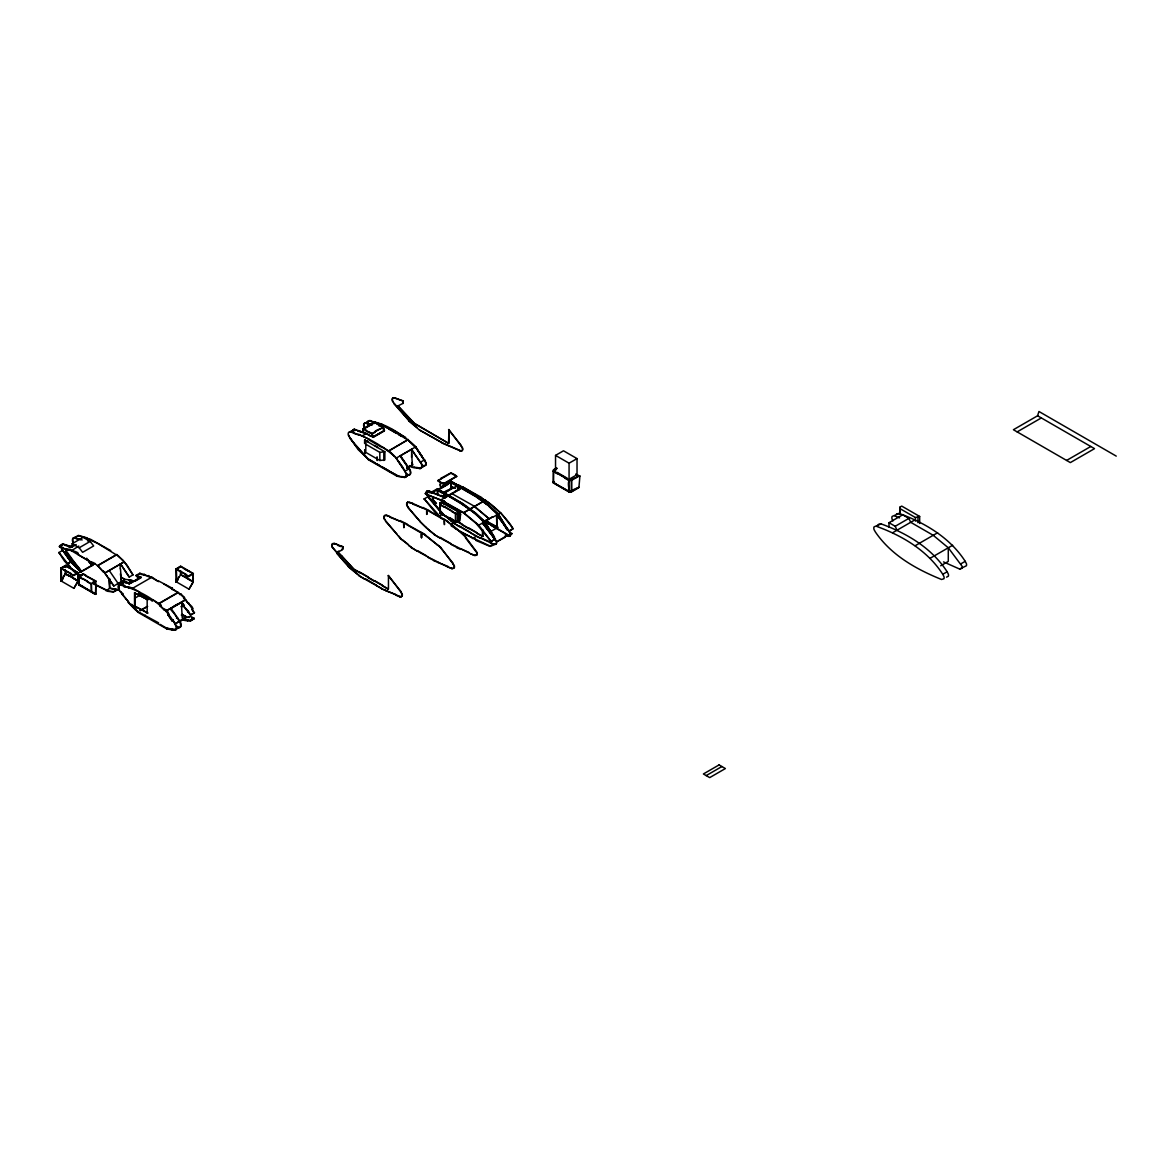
<?xml version="1.0" encoding="UTF-8"?>
<svg xmlns="http://www.w3.org/2000/svg" width="1175" height="1175" viewBox="0 0 1175 1175"><rect width="100%" height="100%" fill="white"/><g stroke="black" fill="none" stroke-linecap="round" stroke-linejoin="round"><path stroke-width="1.5" d="M73.893 578.599L77.858 581.155L77.873 574.193M77.858 581.155L78.182 577.292M193.317 578.144L192.994 581.992L193.317 573.503L180.686 566.203L176.059 568.876L176.059 581.933L177.88 579.51M78.182 580.979L69.545 575.721M189.248 579.554L184.666 576.558M459.396 526.738L453.462 522.948L476.125 536.035L493.823 544.275L495.879 544.172M459.381 512.403L459.704 514.635L459.704 512.227L441.756 501.857L440.052 502.841L439.876 504.677L443.856 506.968M441.756 501.857L439.935 503.825M451.802 519.614L439.876 512.741L440.052 502.841M459.381 514.444L460.6 514.121L459.704 521.01L455.459 522.097L439.876 513.108L440.052 511.272M556.627 467.929L553.587 469.677L553.396 471.513L557.376 473.819M557.009 468.443L553.396 471.513L553.396 482.631L556.363 483.982M577.292 476.345L579.907 476.022L578.908 487.625L571.52 491.884L568.979 491.987L553.396 482.998L553.587 481.163L553.851 482.646M899.83 513.813L900.006 507.071L901.71 506.087L919.658 516.442L919.658 523.477M62.936 548.255L71.425 550.722L91.004 562.399C94.088 559.373 112.8 583.064 97.643 565.498L116.78 554.438L118.66 556.289L97.481 543.305L86.7 538.429M152.75 599.691L152.148 600.733L152.75 599.691L159.022 603.671L178.145 592.626L163.619 583.872M382.536 447.073L388.808 451.053L408.004 439.67L409.884 441.506M349.651 438.069L368.451 459.366L358.067 449.526L348.299 435.161A4.832 2.791 60 0 1 348.314 433.105L348.858 432.4M443.313 503.488L443.915 500.638M443.621 503.752L444.223 500.888M428.243 557.17L447.616 566.908L452.537 568.7L454.314 567.76A3.775 2.174 60 0 0 454.328 565.645L440.581 547.227L421.531 532.451M451.024 544.025L474.362 555.511L477.094 554.615A3.775 2.174 60 0 0 477.109 552.5L463.361 534.082L444.312 519.291M451.2 524.006L465.917 537.342M475.802 523.081L491.165 541.469L478.783 525.181L463.714 512.697L441.198 500.065L427.994 495.13M481.544 498.171C491.135 503.076 503.135 514.4 510.919 525.21L512.976 528.867L509.245 531.027L496.54 514.929L496.849 528.353L485.583 521.48M342.557 546.948L342.557 549.283L342.88 546.757L334.317 543.349L332.011 544.216A3.995 2.306 60 0 0 331.996 547.08L337.372 553.131C345.098 563.985 355.584 573.958 365.014 579.319M406.653 524.226L386.443 515.164L384.137 516.031A3.995 2.306 60 0 0 384.122 518.895L400.484 538.649L407.916 544.098M408.65 545.553L417.14 551.134M407.578 502.268L406.917 502.871A3.995 2.306 60 0 0 406.903 505.735C416.464 518.131 428.067 531.394 439.92 537.988M441.521 518.542L435.132 512.476L424.146 498.773L441.594 518.234M445.266 516.383L426.378 494.499A3.995 2.306 60 0 1 426.393 491.635L428.699 490.768L445.296 497.745L427.201 490.944M451.303 520.657L446.779 516.838M1037.584 415.774L1094.527 448.644L1070.352 462.597L1013.408 429.727L1037.584 415.774L1038.95 411.485L1116.25 456.12M107.336 576.47L103.268 570.991L113.857 585.972L125.211 579.378L130.983 580.083M118.558 556.568L122.611 560.034M118.881 556.377L124.286 561.782L132.995 574.928L126.973 565.058L122.406 559.946M175.281 630.123L176.779 628.581A4.862 2.805 60 0 0 176.793 626.525L173.107 620.18L172.152 620.87L167.981 614.819C170.39 613.938 165.146 607.49 163.898 609.722L160.153 606.065L160.946 605.184L159.066 603.348M160.946 605.184L160.153 606.065M163.898 609.722L164.5 609.37M171.888 589.336L172.475 588.293L171.888 589.336C175.853 589.644 178.277 594.741 180.686 593.786L184.416 597.443L183.623 598.325L185.459 600.117L184.416 597.443M179.893 594.668L180.686 593.786M181.714 602.276L184.02 605.639L181.817 602.026M388.866 450.715L396.357 458.044L398.545 461.687M126.944 599.735L130.807 605.11L131.6 604.244L136.05 608.665L135.257 609.546L137.725 611.059M439.112 516.133L443.063 514.077M442.74 514.253L427.744 496.863M69.663 567.099L74.098 571.535L64.375 560.945L58.926 552.47L70.089 566.644M76.331 572.886L74.098 571.535M130.807 605.11L135.257 609.546M406.051 476.668L406.256 476.139A4.862 2.805 60 0 0 406.271 474.083L404.964 471.19L409.341 468.663L400.425 455.709M368.304 421.164L368.098 421.678A4.832 2.791 60 0 0 367.981 422.31M382.477 585.591L388.455 589.028L388.455 575.427L402.202 593.845A3.775 2.174 60 0 1 402.188 595.96L401.174 596.944M478.783 525.181L486.421 520.76M482.719 523.11L496.584 541.249A3.775 2.174 60 0 1 496.57 543.364L495.556 544.363M492.531 517.015L485.995 520.789M496.731 515.017L510.596 533.156A3.775 2.174 60 0 1 510.596 535.271L509.069 536.417L505.206 535.007M500.477 512.858L488.683 502.65M367.584 576.984L353.969 569.126L337.519 551.795L341.763 556.01M341.954 556.083L353.66 569.302L359.623 572.754M436.013 503.678L432.503 499.463L436.454 503.238M62.76 578.673L60.924 581.096L65.242 573.62L69.545 575.985M176.059 581.933L178.982 576.881M65.257 573.591L78.108 581.023L73.878 588.337L61.027 580.92L62.98 578.79M65.565 570.374L65.565 573.797L61.027 580.92M69.575 575.309L74.128 578.717M81.442 586.31L83.073 586.722L78.857 584.283L95.807 594.08L95.807 581.023L83.175 574.105L78.549 576.778L82.529 579.069M80.032 585.488L78.857 584.283M80.355 585.679L78.857 584.298L78.857 578.32M92.663 592.773L91.165 591.392M93.75 593.404L91.474 591.568L95.704 594.021L94.073 593.595M189.337 579.246L193.317 581.816L189.013 589.174L176.162 581.757L178.115 579.642M180.686 570.844L180.686 574.648L176.162 581.757M184.695 576.147L188.044 578.071M336.902 553.572L344.951 562.472M337.372 553.131L332.319 546.904A3.995 2.306 60 0 1 332.099 546.081M462.01 450.745L462.612 450.084A3.775 2.174 60 0 0 462.612 447.969L448.879 429.551L448.556 443.342L414.393 423.25L397.943 405.933L414.07 423.426L448.879 443.518L448.879 429.551M495.968 544.04L496.247 543.555A3.775 2.174 60 0 0 496.261 541.44L492.516 535.829M509.994 535.947L510.273 535.462A3.775 2.174 60 0 0 510.273 533.347L509.098 530.997L513.152 528.647L500.594 512.579L492.839 517.264M70.911 561.958L62.672 550.297L70.911 561.958L80.972 571.99L92.619 565.263L90.343 561.782M166.571 610.677L185.547 599.867L186.957 602.305M170.169 608.753C173.048 612.792 173.636 611.999 177.087 618.021M396.357 458.044C383.77 446.515 366.908 436.336 349.695 431.798M409.018 468.854L400.102 455.885L409.018 468.854A4.627 2.673 60 0 1 410.413 473.114A4.627 2.673 60 0 1 408.474 475.097L406.8 474.186M411.603 449.408L413.982 452.86M415.495 446.999L424.219 460.145L415.495 446.999L410.09 441.609M175.662 629.844L176.177 628.933A4.862 2.805 60 0 0 176.206 626.877L174.884 623.984C163.736 603.113 141.206 590.482 119.16 584.695M405.742 477.065L406.579 475.963A4.862 2.805 60 0 0 406.594 473.907M425.82 465.241L421.987 465.902M491.165 541.469L495.072 539.09M119.365 584.621L118.837 585.547A4.832 2.791 60 0 0 118.822 587.603L119.571 590.863L118.234 587.955A4.832 2.791 60 0 1 118.249 585.884L120.217 584.239L124.609 585.532L124.139 586.619L124.609 585.532M348.534 432.576L350.018 431.607L354.409 432.899M368.612 420.768L367.775 421.869A4.832 2.791 60 0 0 367.657 422.486M393.096 397.738L392.744 398.163A3.995 2.306 60 0 0 392.744 401.028L393.082 401.85M332.672 543.614L332.334 544.04A3.995 2.306 60 0 0 332.114 544.613M384.812 515.414L384.46 515.84A3.995 2.306 60 0 0 384.445 518.704L384.783 519.541M427.054 491.018L426.716 491.444A3.995 2.306 60 0 0 426.701 494.308L439.186 510.141M441.08 482.925L440.728 483.351A3.995 2.306 60 0 0 440.713 486.215L441.066 487.052M896.54 513.886L899.183 513.46C925.019 522.846 950.046 537.768 965.218 561.327L966.408 563.677A3.775 2.174 60 0 1 966.393 565.792L959.593 569.038L943.525 561.9M125.519 598.956L126.122 598.618M352.294 441.227L355.775 445.971M113.857 585.972L107.204 576.47M109.202 570.477L118.117 583.446A4.627 2.673 60 0 1 119.218 585.591M129.25 577.087L120.54 563.941L129.25 577.087L133.186 574.737M167.981 614.819L168.95 614.128L167.996 614.819L172.152 620.87L173.107 620.18L172.152 620.87M398.428 461.687L406.917 474.597L408.782 474.906A4.627 2.673 60 0 0 410.721 472.938A4.627 2.673 60 0 0 409.341 468.663M417.874 450.466L422.163 456.502M405.272 471.013L396.048 458.235L415.818 446.823L426.04 462.671A4.862 2.805 60 0 1 426.026 464.727L424.366 466.225M413.85 452.86L420.474 462.304A4.627 2.673 60 0 1 421.737 466.578A4.627 2.673 60 0 1 419.798 468.561L412.366 467.312L409.399 465.608M183.417 605.992L188.499 611.294L190.512 615.098L183.417 605.992L184.372 605.301M188.676 602.746C185.694 602.76 195.608 607.328 191.877 609.472L194.257 612.924L190.512 615.098M176.485 618.358L177.44 617.668L179.232 621.472A4.627 2.673 60 0 1 180.612 625.746A4.627 2.673 60 0 1 178.673 627.714L176.426 627.347M175.486 623.631L179.232 621.472M187.545 611.984L188.499 611.294M191.877 609.472L192.832 608.782M194.257 612.924L192.245 609.135M476.815 555.099L475.302 555.54L470.397 553.763M429.918 492.971L437.335 488.829L462.612 503.429L475.816 513.181L484.673 521.45L494.528 537.342L493.823 537.812C483.145 514.004 458.705 502.077 437.262 489.843L437.893 493.485M488.785 506.278L497.436 514.342L507.203 530.072L507.908 529.617L498.053 513.725L489.197 505.456L476.081 495.762L450.715 481.104L442.975 485.422L443.401 486.156L450.965 481.941L476.007 496.393L489.108 506.087L475.684 496.57L450.642 482.117M368.304 420.944C385.591 422.589 403.025 435.029 415.818 446.823M458.97 489.828L457.148 485.51L458.955 489.446M78.035 554.174C81.075 550.003 49.056 548.387 63.362 544.069L72.145 546.918M73.379 543.276A4.583 2.644 60 0 1 74.377 537.724L78.431 535.374L86.95 537.842M59.367 546.816L63.053 544.26A4.583 2.644 60 0 0 61.188 545.611M76.008 537.21L78.505 535.771L90.519 539.281L110.773 550.605M63.053 544.26L71.837 547.109L76.199 544.583M75.802 538.561L77.947 539.252M66.608 545.788L64.478 545.097M72.145 543.731L83.161 537.372L90.181 541.425L93.647 545.949L82.632 552.309L79.166 547.785L72.145 543.731L72.145 547.08M58.75 552.661L62.818 550.326A4.583 2.644 60 0 1 61.394 546.698M69.105 547.359L72.248 545.553M70.647 549.445C55.401 547.579 81.339 567.231 80.972 571.358L80.972 571.99M65.903 550.399L81.295 571.799L71.234 561.782L62.818 550.326M78.754 546.081L71.425 550.722M87.582 540.985L90.563 539.678M79.166 547.785L90.181 541.425M71.234 561.782L67.166 564.117L71.058 561.723L80.972 571.623M60.924 581.096L60.924 568.039L65.565 565.366L78.182 572.651L77.873 574.56M62.319 567.598L60.924 568.406L73.555 575.324L78.182 573.018L74.201 570.727M62.642 567.422L65.565 565.733L73.893 570.551M62.642 567.789L61.247 568.597L61.57 577.909M64.17 566.908L65.565 566.1M60.924 568.039L70.985 573.488M65.242 570.198L65.565 573.694M77.712 554.35L91.327 562.208M74.627 574.34L78.182 572.651M88.536 561.679L92.296 565.439L92.619 564.646M70.676 574.032L73.555 575.691L74.95 574.898M78.475 573.062L95.116 563.457M95.483 594.403L78.549 584.724L78.549 576.411L83.175 573.738L86.054 575.398M97.598 565.821L116.722 554.776M80.252 575.794L83.498 574.281M393.243 397.649L403.304 400.895L402.981 403.407L403.304 400.895M78.857 580.861L78.872 584.548L91.488 591.833L91.488 583.887L78.549 576.411M395.402 397.752L392.435 398.34A3.995 2.306 60 0 0 392.421 401.204L409.091 420.782L417.11 427.568M87.185 581.772L91.165 584.063L92.884 583.079M85.746 575.956L95.807 581.39L94.411 582.198M350.209 431.827L354.586 429.301L363.046 432.327M365.043 429.183A4.583 2.644 60 0 1 363.618 424.895A4.583 2.644 60 0 1 365.587 422.941L369.978 420.415M352.294 432.106A4.583 2.644 60 0 1 354.262 429.477L356.01 430.138L350.517 431.651M415.348 447.234L407.945 439.993L381.743 424.513L369.728 420.988L365.91 422.765L367.276 423.206M92.561 582.521L94.088 581.64M95.807 581.023L91.165 583.696L91.488 591.833M357.758 430.608L366.35 433.399L372.872 437.159L384.519 430.432L383.344 427.01L374.693 422.016L363.046 428.743L363.046 431.093M369.405 423.896L372.211 424.807M368.686 420.679L373.929 422.075M120.144 568.685L120.232 564.132M375.016 423.353L375.016 422.207L363.369 428.919L363.369 430.917M363.692 429.11L366.071 427.729M367.261 427.039L374.693 422.75M95.807 584.357L95.483 593.889M363.692 429.888L363.692 428.743L366.071 430.123M93.897 583.769L107.836 590.717M358.713 434.295L369.258 439.391M377.087 423.764L374.693 422.383M93.897 584.137L107.938 591.113M377.924 423.646L375.045 422.721M363.692 432.253L370.889 436.38M362.282 435.749L366.703 433.604M379.04 426.07L382.066 424.322M369.626 432.18L372.02 433.56L373.195 437.35L384.21 430.99L383.035 427.201L377.395 423.955M109.892 583.725L109.627 578.614M120.408 573.797L121.436 581.537L120.467 568.847M374.678 431.724L375.163 432.282L374.678 431.724C377.41 428.934 381.302 429.418 379.731 428.743M363.046 428.743L371.697 433.737L383.344 427.01M371.212 435.837L373.195 436.982L371.887 434.016L375.163 432.282M379.922 429.374L383.035 427.201M364.617 440.067L367.819 441.55L364.926 440.625L364.617 443.401L364.617 440.067L384.871 451.758L384.871 459.895L379.833 460.497L365.792 452.39L365.792 441.962L366.835 441.359M110.127 588.455L109.569 583.902M117.089 584.43L121.466 581.904L123.816 582.301L121.466 581.904M372.916 436.982L384.21 430.623M108.996 578.643L109.481 588.102L117.573 589.688A4.627 2.673 60 0 0 118.895 589.218M115.326 589.307L109.818 588.264L106.073 590.805M120.129 584.621L125.064 581.757L129.926 583.343M136.124 575.383L137.607 576.572L136.124 575.383L139.854 573.224L148.784 576.279L141.279 574.384M122.097 584.298L124.477 582.11L128.795 582.741L132.54 580.582L128.795 582.741M136.241 576.132L138.738 574.692M112.066 588.616L115.209 588.91M136.888 576.161L139.737 577.263L137.005 576.91L137.475 575.823M107.527 590.908L113.402 591.627L117.25 589.865A4.627 2.673 60 0 0 119.189 587.897A4.627 2.673 60 0 0 117.808 583.623M125.828 582.55L125.96 583.299L126.43 582.198M107.63 591.289L113.505 592.038L117.573 589.688M393.772 403.568L409.091 420.782M128.692 583.637L127.972 583.241L129.323 583.681L140.971 576.954L139.619 576.514M130.792 583.197L140.971 577.322M135.287 581.067L141.103 577.703M364.617 449.937L364.926 453.447L365.249 449.937M150.738 577.454L148.182 576.617L148.652 575.53M374.678 445.501L377.557 447.176L376.925 447.543M124.139 586.619L129.059 587.676M122.978 593.492L122.053 594.227L125.857 598.574M132.217 588.528L151.942 577.131L158.596 581.654M401.674 436.38L398.722 434.677M134.537 592.846L147.756 599.793L134.537 592.846L134.537 606.05L147.756 612.998L134.537 606.05M177.454 568.45L176.059 569.243L188.69 576.176L193.317 573.87L182.022 567.349M177.778 568.259L180.686 566.203M177.778 568.627L176.382 569.434L176.691 578.746M179.29 567.745L180.377 566.761M408.782 420.973L419.475 430.006L442.505 442.931L461.408 451.038M138.856 593.052L139.458 592.024L138.856 593.052L152.148 600.733M158.596 580.964L172.475 588.293M176.059 568.876L186.12 574.325M365.792 444.253L379.833 452.375L384.871 451.758M388.543 450.906L408.312 439.479M184.357 569.053L189.013 571.388M134.626 598.325L140.677 594.756M119.571 590.863L128.589 601.967M376.925 457.046L377.234 460.189M390.746 452.551L394.477 456.208M180.686 574.531L180.377 571.035M375.104 462.847L368.509 459.028M189.762 575.177L193.317 573.503M185.797 574.869L188.69 576.543L190.086 575.735M140.119 610.457L147.58 606.285M411.544 457.325L411.676 453.726M140.119 610.78L147.492 606.535M398.736 461.511L402.893 467.562M128.002 602.32L138.062 612.337L138.65 611.632M355.922 445.986L368.451 459.366L388.396 470.514M158.463 603.686L178.203 592.288L180.083 594.139M419.475 430.006L442.505 442.931M145.303 615.142L145.303 615.832M407.857 466.857C414.173 467.812 411.382 458.133 412.645 464.903L406.829 468.267M406.726 467.856L412.645 464.903M424.733 459.778L420.342 462.304L411.441 449.349L412.322 465.094M368.127 459.557L396.974 476.198L404.611 476.844L408.474 475.097M412.366 467.312L414.555 467.444M174.106 606.05L177.014 604.361M165.969 611.015L185.709 599.632L188.088 603.083M399.162 476.33L388.396 470.881M170.331 608.87L181.978 602.143L182.198 606.52L181.009 606.564M418.241 468.061L420.121 468.37A4.627 2.673 60 0 0 422.06 466.387A4.627 2.673 60 0 0 420.665 462.127M404.611 476.844L402.423 476.727M420.004 467.958L423.867 466.211M396.974 476.198L404.406 477.447L408.782 474.906M419.798 468.561L424.175 466.02M448.556 429.727L461.437 445.619M139.987 612.762L158.596 622.823M442.197 443.122L460.189 450.803M182.639 615.039L181.449 615.083L182.639 615.039L182.859 619.387L174.884 623.984M178.512 621.59L186.634 616.904L182.154 614.334M190.879 614.745L194.609 612.586M182.272 619.078L188.911 616.816C193.464 615.671 192.024 619.754 192.583 617.418M138.062 612.337L166.894 628.992L167.496 627.964L169.362 628.963M178.512 622.28L182.889 619.754L185.239 620.15L182.889 619.754M169.259 628.566L175.428 629.903M176.823 626.231L178.673 627.714M184.446 619.754L190.115 620.224L193.86 618.065L194.066 618.828L190.321 621.002L184.637 620.488M168.568 628.552L172.461 629.918L172.857 628.801M176.074 628.757L178.571 627.318M190.321 621.002L193.963 618.432M166.894 628.992L174.326 630.226L179.276 627.377A4.627 2.673 60 0 0 181.214 625.394A4.627 2.673 60 0 0 179.819 621.134L170.904 608.165M440.566 478.475L450.965 472.835L455.562 475.126M456.664 476.139L443.607 483.674L437.893 480.751L450.965 473.202L456.664 476.507L443.607 484.041L439.171 481.853M437.893 480.751L440.875 479.018M332.819 543.526L334.978 543.628M384.945 515.34L387.104 515.428M407.725 502.18L412.836 503.458L429.433 511.081M445.163 501.989L425.365 493.764L429.36 491.032M441.198 488.036L440.405 486.406A3.995 2.306 60 0 1 440.405 483.542L443.386 482.94L446.383 484.511M425.365 493.764L427.847 492.325M334.655 543.805L337.93 544.803M437.335 488.829L462.304 503.62L475.581 513.446L484.35 521.627L494.528 537.342M442.975 485.422L443.401 486.156M450.715 481.104L475.684 495.894L488.962 505.72L497.759 514.165L506.631 528.471M386.795 515.619L390.056 516.603M409.576 502.459L412.836 503.458M443.063 483.131L446.324 484.115M460.365 485.745L450.113 482.352M437.262 489.843L440.566 487.933M450.965 488.594L451.273 482.117L447.66 484.203L450.965 481.941L450.965 486.949L453.3 487.566M447.66 484.203L437.585 490.034L437.262 493.485M340.912 545.978L342.88 546.757M440.875 488.492L447.969 484.394M437.893 490.533L437.893 489.843M385.488 521.259L397.077 534.287M408.268 508.099L412.131 512.036M423.999 499.022L428.053 496.673M439.171 491.312L441.859 492.868M452.551 483.586L455.562 484.952M338.752 551.692L342.072 550.003M437.893 494.499L437.585 493.676M433.457 498.92L431.989 499.169L433.237 498.523M444.752 491.826L447.293 490.342M443.798 492.736L451.273 488.418L444.121 493.103M445.589 497.554L443.607 493.515L456.664 485.965L458.632 489.623M445.56 497.172L443.768 493.236L445.252 497.348M400.043 520.569L406.976 524.035M422.824 507.424L429.756 510.89M443.607 496.393L441.11 495.395M448.277 495.424L463.009 487.096L481.853 497.627M445.31 497.231L448.498 495.395M455.312 491.179L458.367 489.696M441.198 499.698L448.747 495.703M449.717 495.174L459.983 489.211M403.554 523.918L403.877 527.575L404.2 523.918M426.98 514.239L426.657 510.582M441.683 502.268L439.935 504.192M452.096 482.822L463.009 487.096L488.433 502.518M419.71 521.377L426.099 527.443M348.358 566.849L356.598 573.429M400.484 538.649L403.319 540.603M443.856 515.032L439.876 512.741M462.304 504.31L475.728 513.813L484.364 521.891L494.132 537.621M451.479 511.375L455.459 513.666L458.397 512.976L458 521.994M555.54 471.469L555.54 455.386L563.486 450.789L577.028 458.603L577.028 474.685L570.389 478.519M444.855 502.533L463.67 513.034L475.552 522.948M421.179 534.096L421.502 537.753L421.81 534.096M444.591 524.417L444.282 520.76M458.074 512.785L459.704 512.594L441.359 502.459M457.677 521.45L458.397 521.759L457.677 513.387L459.704 512.227M459.704 514.635L460.6 514.121M406.976 524.403L425.512 534.742M429.756 511.257L448.292 521.597M459.381 520.466L459.293 521.245L459.704 515.34M359.051 575.882L382.081 588.807L375.794 585.179M450.818 524.52L453.462 522.948M439.876 504.31L455.782 513.49L455.782 521.553L444.179 515.223M411.177 547.682L427.92 556.994M433.957 534.537L450.701 543.834M450.936 524.726L453.756 523.11M457.163 521.656L458.984 521.054M556.627 468.296L554.012 470.162M461.966 524.755L468.59 528.588M555.54 455.386L569.067 463.2L577.028 458.603M374.531 580.626L382.477 585.223M486.112 520.51L492.648 516.736M498.053 513.725L507.6 529.793M437.35 544.994L440.581 547.227M455.342 528.706L476.33 539.942M470.499 532.774L480.105 538.165M488.257 522.155L498.141 527.355M564.999 478.21L568.979 480.516L571.52 480.413L577.615 476.888M461.511 532.642L490.063 546.037L493.794 543.893M465.432 537.739L476.786 552.676A3.775 2.174 60 0 1 476.786 554.791M553.396 482.631L569.302 491.444C566.908 477.388 568.935 481.207 578.908 476.228M569.302 491.444L578.908 487.258L571.52 491.517L568.979 491.62L557.376 484.923M476.551 533.186L482.837 536.446L456.664 521.333M490.562 524.726L485.26 521.656M575.926 474.421L579.907 476.022M427.92 557.361L434.221 560.622M450.701 544.201L456.987 547.462M476.462 536.226L472.409 538.561M381.772 588.998L386.032 590.57M490.445 531.688L496.849 527.986M460.908 548.842L469.06 552.47M433.898 560.798L438.172 562.384M383.403 589.395L400.983 596.915M388.132 575.603L401.013 591.495M440.258 547.418L453.139 563.295M489.872 542.512L493.823 544.275M491.341 541.249L495.395 538.899M476.051 540.5L490.093 546.434L495.365 544.333M395.49 595.108L399.764 596.68M504.486 536.887C519.071 529 483.116 549.239 504.795 537.445M507.85 536.182C519.453 529.984 503.003 536.975 509.891 536.079M447.616 566.908L451.89 568.48M1017.153 431.886L1041.329 417.933M876.741 526.429C902.576 535.815 927.604 550.722 942.776 574.296L943.966 576.646A3.775 2.174 60 0 1 943.951 578.761L941.527 579.481C916.089 569.17 891.267 555.232 875.434 532.069L874.082 529.69A3.995 2.306 60 0 1 874.082 526.841L881.118 523.903C906.953 533.288 931.981 548.196 947.138 571.77L948.328 574.12A3.775 2.174 60 0 1 948.328 576.235L946.536 577.16M892.956 520.892L892.148 519.262A3.995 2.306 60 0 1 892.163 516.398L899.183 513.46M889.005 527.046L889.005 522.713L902.708 514.797L908.907 518.366L910.698 522.302L933.214 535.301L948.284 547.785L962.031 566.203A3.775 2.174 60 0 1 962.017 568.318L959.593 569.038M889.005 522.713L895.203 526.283L908.907 518.366M899.83 508.54L915.413 517.529L919.658 516.442M892.633 532.745L915.075 519.776M915.149 545.743L937.591 532.774M1066.606 460.438L1090.782 446.485M930.218 558.228L952.661 545.259M940.676 565.792L948.284 561.4L948.284 547.785M942.776 574.296L947.138 571.77M960.842 563.853L965.218 561.327M706.19 775.603L721.891 766.541M407.27 502.445L409.884 502.283M431.504 493.059L437.585 489.667L462.612 504.119M397.943 405.933L403.304 403.216M337.519 551.795L338.855 551.104M341.543 549.783L342.88 549.092M461.922 450.892L459.866 450.98M404.905 477.461L405.669 477.153M175.883 629.771L174.326 630.226M65.741 549.988L70.338 549.636M457.119 521.773L455.43 521.48L458 521.627M388.998 429.33L391.642 429.33L405.698 437.438M553.528 470.162L553.454 471.028M553.528 481.647L553.454 482.514M404.406 477.447L405.228 477.27M440.449 503.341L439.876 513.108M130.66 580.274L132.54 580.582M114.9 589.086L117.148 589.468M191.995 617.756L193.86 618.065M421.884 465.491L423.749 465.799M414.129 467.224L418.138 467.65M406.491 474.377L408.357 474.685M128.633 580.083L131.086 580.494M130.763 580.67L132.643 580.979M192.186 618.52L194.066 618.828M379.202 424.058L381.743 424.513M365.587 422.941L371.741 424.924M367.026 423.778L369.156 424.469M357.832 431.019L363.442 432.826M354.16 433.487L358.463 434.882M73.305 542.365A4.583 2.644 60 0 1 74.701 537.533L76.052 537.974M78.196 538.664L82.162 539.957M74.377 537.724L80.517 539.707M76.125 538.37L74.701 537.533M67.93 546.213L70.573 547.08M59.308 546.419L63.186 547.682M148.065 575.882L151.986 577.527M139.458 592.024L132.804 588.19L128.927 586.927L128.457 588.014M451.582 568.671L454.005 567.951A3.775 2.174 60 0 0 454.005 565.836L452.816 563.486M399.441 596.856L401.865 596.136A3.775 2.174 60 0 0 401.879 594.021L400.69 591.671M894.821 515.987L899.58 517.881M395.079 397.928L402.981 401.072M450.965 486.641L455.415 488.345M425.306 493.383L428.258 494.558M412.572 504.031L422.559 507.997M389.792 517.176L399.779 521.157M337.666 545.376L340.647 546.551M881.118 523.903L878.459 524.314A3.995 2.306 60 0 0 878.166 525.577M509.23 532.275L511.859 533.45M488.257 522.523L496.863 527.149M480.384 537.592L490.151 541.939M456.678 547.653L460.629 549.415M447.91 566.335L437.849 562.561M395.769 594.535L385.723 590.761M411.456 449.364L399.808 456.076M181.978 602.143L182.198 606.52M575.926 474.054L579.231 476.418M557.038 472.335L567.554 478.416M557.699 473.261L565.322 477.667M553.396 471.146L568.979 480.149L568.979 491.987M384.416 426.422L387.06 427.95M388.382 428.713L395.769 432.973M377.087 424.131L380.964 425.996M455.239 475.669L456.664 476.507M365.748 430.667L369.317 432.723M368.935 439.949L382.228 447.616M437.893 480.384L439.494 481.295M485.495 520.202L488.565 521.979M490.886 524.902L508.07 534.816M485.26 522.023L489.241 524.329M490.562 525.093L508.07 535.183M376.573 463.699L379.525 465.403M382.492 467.107L395.755 474.773M458.397 513.343L455.43 513.416L455.459 522.097M444.179 506.425L451.802 510.831M458.309 521.92L462.289 524.212M468.913 528.03L476.859 532.627M449.526 517.587L452.507 519.306M453.124 520.011L455.782 521.553M459.719 526.194L470.499 532.407M429.433 511.448L443.988 519.849M451.215 525.959L455.665 528.53M440.243 537.43L451.024 543.658M406.653 524.593L421.208 532.995M417.463 550.576L426.701 555.922M359.947 572.196L367.892 576.793M367.892 577.16L382.169 585.4M367.584 577.351L374.208 581.17M382.169 585.767L388.132 589.218M365.337 578.776L376.117 585.003M180.612 574.56L184.666 576.822M193.229 581.86L189.013 589.174M180.377 574.457L192.994 581.992M152.016 577.865L157.274 580.905M120.761 576.808L125.211 579.745L122.244 578.041M182.184 615.024L186.634 616.904M73.893 570.918L77.873 573.209L77.873 577.116M77.227 573.782L81.222 576.088M77.227 574.149L79.885 575.677M82.837 578.526L87.508 581.214M160.079 624.366L167.496 628.64M78.108 581.023L73.878 588.337M65.242 573.87L69.222 576.161M81.677 585.914L83.498 586.971M93.971 593.023L95.807 594.08M474.582 506.748L489.255 518.895L474.612 506.396L451.626 493.485M447.969 521.773L450.892 524.197M428.361 537.489L437.599 545.141M425.188 534.933L428.111 537.342M442.843 513.974L451.229 520.98M450.98 520.848L453.433 523.286M431.754 532.216L434.28 534.346M425.864 527.311L431.504 532.084M408.973 545.376L411.5 547.506M403.084 540.471L408.724 545.244M356.848 573.562L359.359 575.691M180.48 594.315L184.225 597.972M90.108 562.752L92.619 565.263M88.903 561.18L92.619 564.896M130.998 604.596L135.448 609.032M411.955 511.977L419.857 521.127M398.442 535.727L400.807 538.473M345.127 562.546L348.681 566.658M88.874 560.519L92.296 564.822M571.52 480.413L571.52 491.517M492.678 535.859L482.514 523.022L494.91 539.31M86.671 558.213L92.296 565.439M67.768 554.438L81.295 571.799M408.577 507.923L407.226 505.558A3.995 2.306 60 0 1 407.24 502.694M349.974 437.893L352.441 441.257M120.996 591.627L122.641 593.874M188.323 603.083L191.437 607.622M461.114 445.795L462.304 448.145A3.775 2.174 60 0 1 462.289 450.26M424.41 459.968L425.732 462.862A4.862 2.805 60 0 1 425.717 464.903M349.518 437.232L348.623 434.985M895.203 526.283L896.995 530.219M382.903 427.656L383.917 430.623M371.697 433.737L372.872 437.159M188.911 616.816L189.102 617.565M187.868 619.857L188.073 620.62M187.28 620.209L187.471 620.973M174.722 629.11L174.928 629.888M172.255 629.154L172.461 629.918M144.349 574.134L144.466 574.883M143.747 574.487L143.879 575.221M139.854 573.224L139.987 573.973M139.017 576.866L139.149 577.601M129.323 583.681L129.456 584.43M181.611 606.858L182.198 617.624M109.304 578.452L109.569 583.564M496.746 516.677L496.849 528.353M482.778 529.778L482.837 536.446M482.455 529.954L482.514 536.255M917.954 517.426L917.954 522.699M915.413 517.529L915.413 521.054M900.006 507.071L900.006 514.107M571.52 480.046L571.52 491.884M569.067 463.2L569.067 479.282M553.587 469.677L553.396 482.998M460.277 513.93L460.277 517.411M444.282 521.127L444.282 524.608M426.657 510.949L426.657 514.43M421.502 533.905L421.502 537.753M403.877 523.727L403.877 527.575M383.814 452.375L383.814 460.497M379.833 452.375L379.833 460.497M377.234 457.222L377.234 460.556M374.693 422.016L374.693 423.529M364.926 439.876L364.926 443.577M364.926 449.761L364.926 453.447M363.369 431.284L363.369 432.429M192.994 574.046L192.994 577.953M176.382 578.937L176.382 582.124M147.169 600.146L147.169 613.35M135.14 592.508L135.14 605.712M79.18 576.778L79.18 584.474M78.857 576.587L78.857 577.953M69.545 568.039L65.242 565.924L65.242 567.275M65.565 565.366L65.565 567.452M61.247 578.1L61.247 581.273M364.911 428.317A4.583 2.644 60 0 1 365.91 422.765M352.603 431.915A4.583 2.644 60 0 1 354.586 429.301M62.495 550.502A4.583 2.644 60 0 1 61.071 546.874M61.394 546.023A4.583 2.644 60 0 1 63.362 544.069M122.494 584.724A4.583 2.644 60 0 1 124.477 582.11M123.199 583.123A4.583 2.644 60 0 1 125.064 581.757M463.714 512.697L485.525 500.095L463.714 512.697M105.148 572.827L124.286 561.782L105.148 572.827M719.085 764.91L703.384 773.973L709.685 777.615L725.386 768.553L719.085 764.91"/></g></svg>
